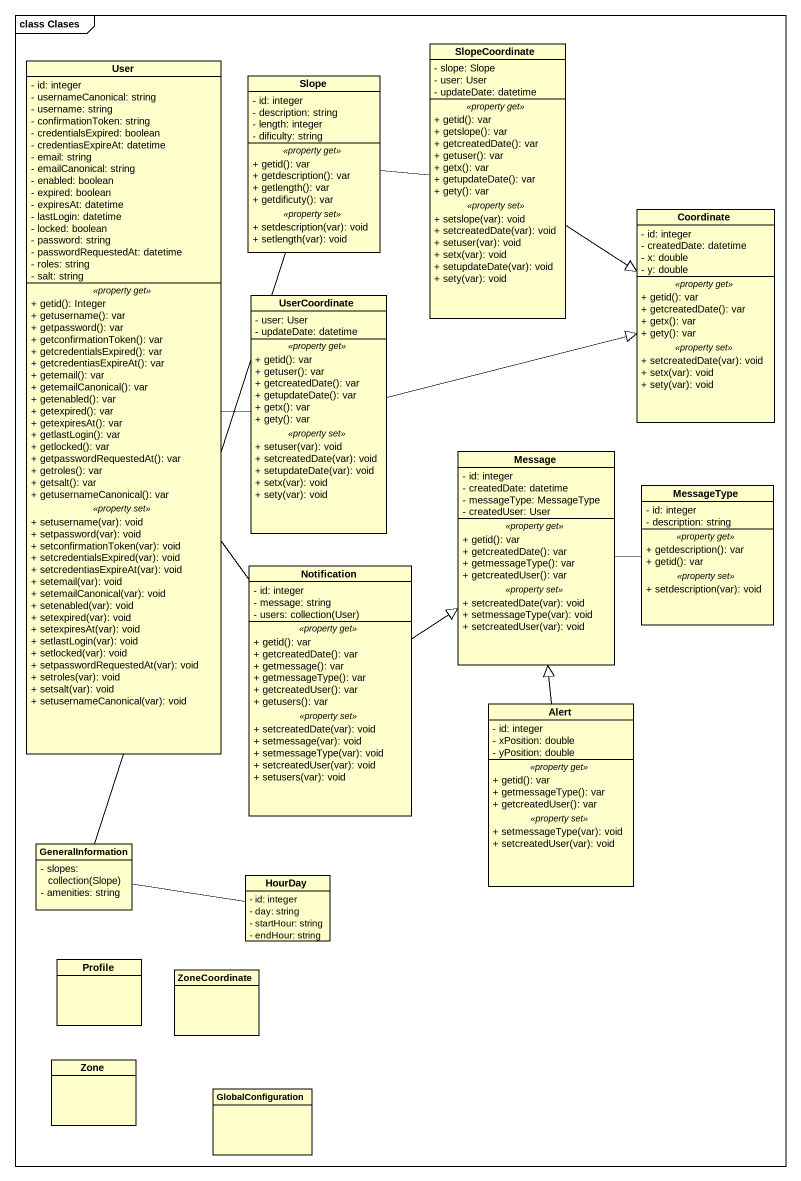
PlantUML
@startuml
mainframe class Clases
hide circle
hide empty members
skinparam classAttributeIconSize 0
class SlopeCoordinate {
  - slope: Slope
  - user: User
  - updateDate: datetime
  .. <<property get>> ..
  + getid(): var
  + getslope(): var
  + getcreatedDate(): var
  + getuser(): var
  + getx(): var
  + getupdateDate(): var
  + gety(): var
  .. <<property set>> ..
  + setslope(var): void
  + setcreatedDate(var): void
  + setuser(var): void
  + setx(var): void
  + setupdateDate(var): void
  + sety(var): void
}
class User {
  - id: integer
  - usernameCanonical: string
  - username: string
  - confirmationToken: string
  - credentialsExpired: boolean
  - credentiasExpireAt: datetime
  - email: string
  - emailCanonical: string
  - enabled: boolean
  - expired: boolean
  - expiresAt: datetime
  - lastLogin: datetime
  - locked: boolean
  - password: string
  - passwordRequestedAt: datetime
  - roles: string
  - salt: string
  .. <<property get>> ..
  + getid(): Integer
  + getusername(): var
  + getpassword(): var
  + getconfirmationToken(): var
  + getcredentialsExpired(): var
  + getcredentiasExpireAt(): var
  + getemail(): var
  + getemailCanonical(): var
  + getenabled(): var
  + getexpired(): var
  + getexpiresAt(): var
  + getlastLogin(): var
  + getlocked(): var
  + getpasswordRequestedAt(): var
  + getroles(): var
  + getsalt(): var
  + getusernameCanonical(): var
  .. <<property set>> ..
  + setusername(var): void
  + setpassword(var): void
  + setconfirmationToken(var): void
  + setcredentialsExpired(var): void
  + setcredentiasExpireAt(var): void
  + setemail(var): void
  + setemailCanonical(var): void
  + setenabled(var): void
  + setexpired(var): void
  + setexpiresAt(var): void
  + setlastLogin(var): void
  + setlocked(var): void
  + setpasswordRequestedAt(var): void
  + setroles(var): void
  + setsalt(var): void
  + setusernameCanonical(var): void
}
class Slope {
  - id: integer
  - description: string
  - length: integer
  - dificulty: string
  .. <<property get>> ..
  + getid(): var
  + getdescription(): var
  + getlength(): var
  + getdificuty(): var
  .. <<property set>> ..
  + setdescription(var): void
  + setlength(var): void
}
class Coordinate {
  - id: integer
  - createdDate: datetime
  - x: double
  - y: double
  .. <<property get>> ..
  + getid(): var
  + getcreatedDate(): var
  + getx(): var
  + gety(): var
  .. <<property set>> ..
  + setcreatedDate(var): void
  + setx(var): void
  + sety(var): void
}
class UserCoordinate {
  - user: User
  - updateDate: datetime
  .. <<property get>> ..
  + getid(): var
  + getuser(): var
  + getcreatedDate(): var
  + getupdateDate(): var
  + getx(): var
  + gety(): var
  .. <<property set>> ..
  + setuser(var): void
  + setcreatedDate(var): void
  + setupdateDate(var): void
  + setx(var): void
  + sety(var): void
}
class Message {
  - id: integer
  - createdDate: datetime
  - messageType: MessageType
  - createdUser: User
  .. <<property get>> ..
  + getid(): var
  + getcreatedDate(): var
  + getmessageType(): var
  + getcreatedUser(): var
  .. <<property set>> ..
  + setcreatedDate(var): void
  + setmessageType(var): void
  + setcreatedUser(var): void
}
class MessageType {
  - id: integer
  - description: string
  .. <<property get>> ..
  + getdescription(): var
  + getid(): var
  .. <<property set>> ..
  + setdescription(var): void
}
class Notification {
  - id: integer
  - message: string
  {field} - users: collection(User)
  .. <<property get>> ..
  + getid(): var
  + getcreatedDate(): var
  + getmessage(): var
  + getmessageType(): var
  + getcreatedUser(): var
  + getusers(): var
  .. <<property set>> ..
  + setcreatedDate(var): void
  + setmessage(var): void
  + setmessageType(var): void
  + setcreatedUser(var): void
  + setusers(var): void
}
class Alert {
  - id: integer
  - xPosition: double
  - yPosition: double
  .. <<property get>> ..
  + getid(): var
  + getmessageType(): var
  + getcreatedUser(): var
  .. <<property set>> ..
  + setmessageType(var): void
  + setcreatedUser(var): void
}
class GeneralInformation {
  {field} - slopes: collection(Slope)
  - amenities: string
}
class HourDay {
  - id: integer
  - day: string
  - startHour: string
  - endHour: string
}
class Profile
class ZoneCoordinate
class Zone
class GlobalConfiguration
SlopeCoordinate --|> Coordinate
User -right- UserCoordinate
User -- Notification
Slope -right- SlopeCoordinate
UserCoordinate -right-|> Coordinate
MessageType -left- Message
Notification -up-|> Message
Alert -up-|> Message
GeneralInformation -up- Slope
HourDay -left- GeneralInformation
@enduml
